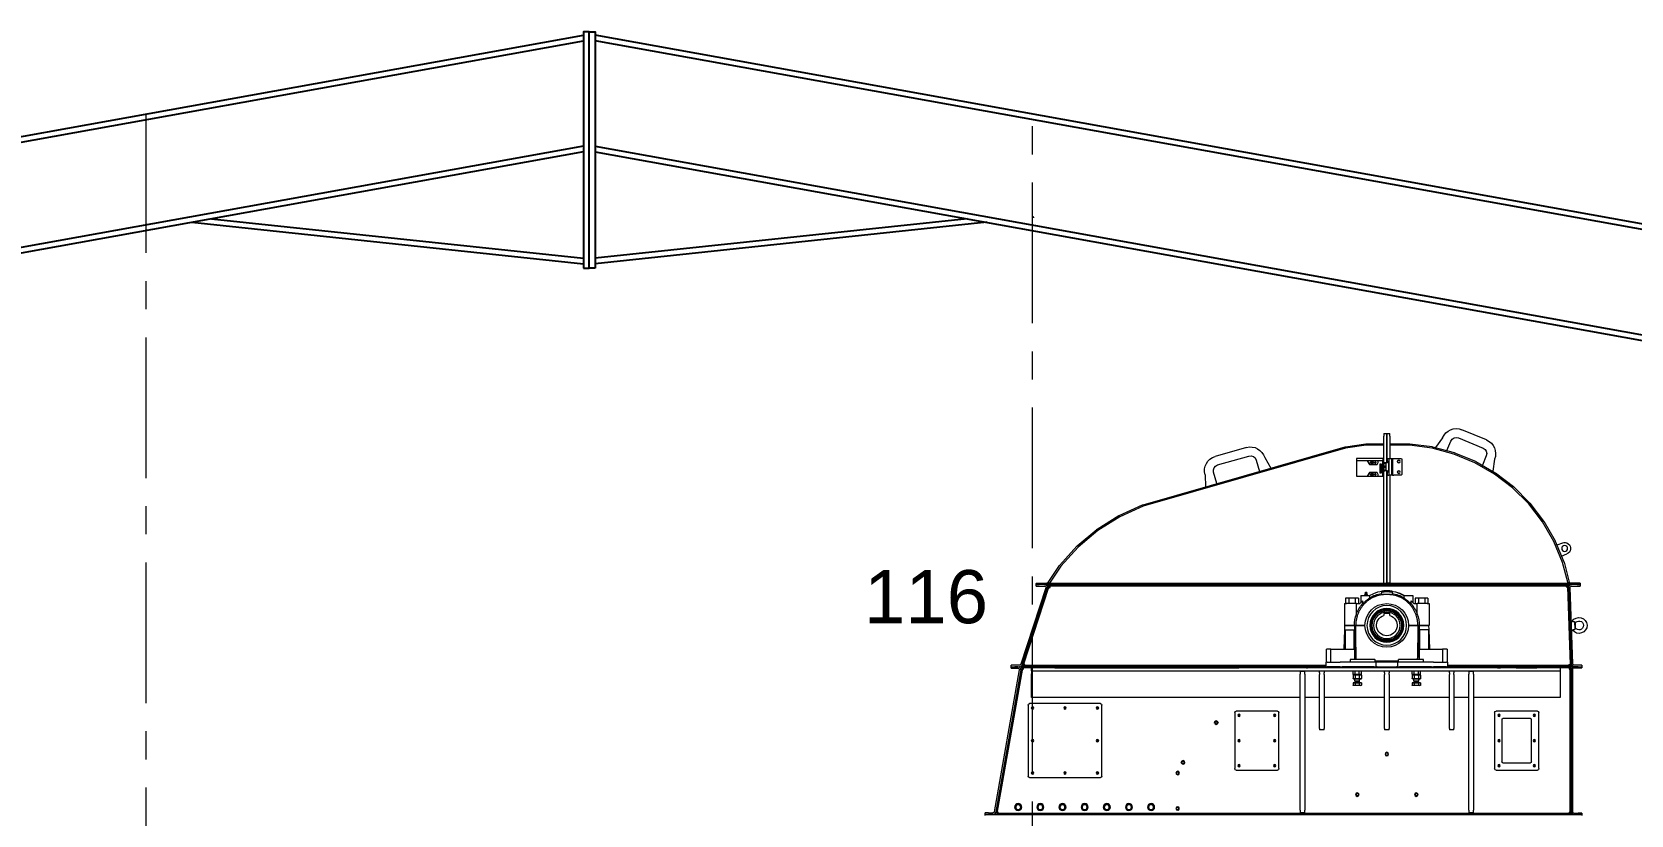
# Model space of a CAD drawing. Header units: millimetres. Extents: x 3220 to 226993, y 817 to 176024.
# Drawn here: x 126017 to 131431, y 166617 to 169268 of the extents above; entities that cross this region are included whole.
import ezdxf

# ---------------------------------------------------------------- set-up
doc = ezdxf.new("R2010")
doc.units = ezdxf.units.MM
doc.linetypes.add('AXES', pattern=[50.8, 31.75, -6.35, 6.35, -6.35])
doc.layers.add('Axe', color=1, linetype='AXES', lineweight=9)
doc.layers.add('Repère', color=76, linetype='Continuous')
doc.layers.add('Sichtbare Kanten(DIN)', color=7, linetype='Continuous', lineweight=50, true_color=0x3f3f3f)
doc.styles.get("Standard").update_dxf_attribs({"font": 'arial.ttf'})

# ---------------------------------------------------------------- blocks, each defined once
blk = doc.blocks.new('section 4-3')
for points in [[(195, 32000), (7480, 33312.9)], [(14805, 32000), (7520, 33312.9)], [(189.7, 31980), (7480, 33293.7)], [(14810.3, 31980), (7520, 33293.7)], [(7480, 32937.8), (195, 31624.9)], [(7480, 32918.6), (195, 31605.7)], [(7520, 32937.8), (14805, 31624.9)], [(7520, 32918.6), (14805, 31605.7)], [(6154.5, 32679.7), (7480, 32538.6)], [(6221.1, 32691.7), (7480, 32557.8)], [(8778.9, 32691.7), (7520, 32557.8)], [(8845.5, 32679.7), (7520, 32538.6)], [(9004.9, 32696.7), (9000, 32696.1)]]:
    blk.add_lwpolyline(points)
for points in [[(7480, 32523.9), (7500, 32523.9), (7500, 33323.9), (7480, 33323.9)], [(7520, 32523.9), (7500, 32523.9), (7500, 33323.9), (7520, 33323.9)]]:
    blk.add_lwpolyline(points, close=True)
at = {"layer": 'Axe', "ltscale": 15}
for p, q in [((6000, -4000), (6000, 33046.2)), ((9000, -5000), (9000, 33046.2))]:
    blk.add_line(p, q, dxfattribs=at)
blk = doc.blocks.new('be 500 tete F')
at = {"layer": 'Sichtbare Kanten(DIN)', "color": 5, "lineweight": 0}
for p, q in [((-337.5, 627.8), (-254.4, 662.3)), ((-10, 640), (-10, 650)), ((0, 650), (-10, 650)), ((0, 640), (0, 650)), ((10, 650), (0, 650)), ((0, 650), (0, 640)), ((10, 650), (10, 640)), ((-242.9, 634.6), (-326, 600.1)), ((-154.7, 604.7), (-228.4, 585)), ((-227.4, 580.1), (-153.1, 600)), ((-203.5, 591.7), (-216.7, 623.7)), ((-189, 635.2), (-164.5, 602.1)), ((-77.9, 614.9), (-153.4, 605)), ((-153.1, 600), (-76.9, 610)), ((-76.9, 610), (-10, 610)), ((-10, 615), (-76.6, 615)), ((-10, 640), (-10, 565)), ((0, 640), (0, 550.5)), ((0, 550.5), (0, 640)), ((10, 550.5), (10, 640)), ((69.5, 615), (10, 615)), ((10, 610), (69.9, 610)), ((69.9, 610), (139.3, 599.6)), ((139.7, 604.6), (71, 614.9)), ((139.3, 599.6), (824.3, 403.2)), ((825.3, 408.1), (141, 604.3)), ((475.2, 602.1), (581, 571.8)), ((-301.2, 554.8), (-367.2, 516.7)), ((-365, 512.2), (-298.4, 550.6)), ((-364.6, 562.5), (-358.5, 521.7)), ((-336.8, 574), (-323.6, 541.9)), ((-229.6, 584.6), (-300, 555.4)), ((-298.4, 550.6), (-227.4, 580.1)), ((-50.4, 563), (-50.4, 511)), ((-23.4, 565), (-48.4, 565)), ((-19.4, 565), (-23.4, 565)), ((-15.4, 565), (-19.4, 565)), ((-19.4, 563), (-19.4, 565)), ((-19.4, 563), (-19.4, 511)), ((-15.4, 565), (-15.4, 563)), ((-15.4, 563), (-15.4, 565)), ((-7.4, 565), (-15.4, 565)), ((-15.4, 563), (-15.4, 511)), ((-15.4, 563), (-15.4, 511)), ((-7.4, 565), (-7.4, 563)), ((-2.4, 565), (-7.4, 565)), ((-7.4, 563), (-7.4, 511)), ((-7.4, 517), (-7.4, 557)), ((-2.4, 557), (-2.4, 565)), ((-2.4, 557), (-2.4, 550.5)), ((-2.4, 550.5), (2.6, 550.5)), ((2.6, 523.5), (2.6, 550.5)), ((2.6, 550), (6.8, 550.5)), ((2.6, 547), (13, 547)), ((6.8, 550.5), (11, 550.5)), ((10, 540.2), (10, 547)), ((11, 550.5), (13, 550)), ((13, 565), (13, 557)), ((13, 565), (103, 565)), ((13, 557), (29, 557)), ((13, 505), (13, 557)), ((18, 546), (18, 540.5)), ((18, 546), (24, 546)), ((18, 516), (18, 546)), ((23, 546), (23, 516)), ((24, 546), (24, 516)), ((29, 551), (29, 557)), ((29, 557), (65.9, 557)), ((32.5, 545), (29, 551)), ((59, 545), (32.5, 545)), ((53.5, 553.8), (46.5, 553.8)), ((46.5, 548.3), (53.5, 548.3)), ((65.9, 557), (59, 545)), ((65.9, 557), (103, 557)), ((103, 565), (103, 557)), ((103, 557), (103, 505)), ((413.4, 567.8), (392.8, 532.1)), ((442.2, 559.6), (431.2, 521.1)), ((572.7, 543), (467, 573.3)), ((-368.3, 516), (-428.8, 469.6)), ((-426, 465.4), (-365, 512.2)), ((-48.4, 509), (-23.4, 509)), ((-19.4, 509), (-23.4, 509)), ((-19.4, 509), (-19.4, 511)), ((-19.4, 509), (-15.4, 509)), ((-15.4, 511), (-15.4, 509)), ((-15.4, 509), (-15.4, 511)), ((-15.4, 509), (-7.4, 509)), ((-10, 509), (-10, 143)), ((-7.4, 511), (-7.4, 509)), ((-2.4, 509), (-7.4, 509)), ((-2.4, 523.5), (2.6, 523.5)), ((-2.4, 523.5), (-2.4, 517)), ((-2.4, 509), (-2.4, 517)), ((0, 523.5), (0, 143)), ((0, 143), (0, 523.5)), ((13, 540.2), (2.6, 540.2)), ((13, 538.2), (2.6, 538.2)), ((2.6, 535.8), (13, 535.8)), ((2.6, 533.8), (13, 533.8)), ((13, 527), (2.6, 527)), ((6.8, 523.5), (2.6, 524)), ((11, 523.5), (6.8, 523.5)), ((10, 535.8), (10, 538.2)), ((10, 527), (10, 533.8)), ((10, 143), (10, 523.5)), ((13, 524), (11, 523.5)), ((29, 505), (13, 505)), ((20.5, 538.9), (18, 538.6)), ((18, 535.4), (20.5, 535.1)), ((18, 533.5), (18, 527.7)), ((24, 516), (18, 516)), ((18.3, 540.2), (19.9, 540.2)), ((19.9, 533.8), (18.3, 533.8)), ((20.2, 540.1), (20.7, 539.6)), ((20.7, 534.4), (20.2, 533.9)), ((20.8, 539.2), (20.7, 539)), ((20.7, 535), (20.8, 534.8)), ((20.8, 539.3), (20.8, 539.2)), ((20.8, 534.8), (20.8, 534.7)), ((29, 511), (32.5, 517)), ((29, 505), (29, 511)), ((65.9, 505), (29, 505)), ((32.5, 517), (59, 517)), ((53.5, 513.8), (46.5, 513.8)), ((46.5, 508.3), (53.5, 508.3)), ((59, 517), (65.9, 505)), ((103, 505), (65.9, 505)), ((575.4, 479.8), (586.4, 518.2)), ((615.3, 509.9), (613.8, 468.7)), ((-429.8, 468.7), (-483.7, 414.8)), ((-480.4, 411), (-426, 465.4)), ((-484.6, 413.8), (-531, 353.3)), ((-527.2, 350), (-480.4, 411)), ((824.3, 403.2), (904.1, 367.6)), ((905.9, 372.4), (826.6, 407.6)), ((-531.7, 352.2), (-569.8, 286.2)), ((-565.6, 283.4), (-527.2, 350)), ((904.1, 367.6), (978.3, 321.3)), ((980.6, 325.7), (907.1, 371.7)), ((1048.2, 269.2), (981.8, 324.9)), ((-570.4, 285), (-599.6, 214.6)), ((-595.1, 212.4), (-565.6, 283.4)), ((-594.6, 278.8), (-576.1, 271.2)), ((978.3, 321.3), (1045.2, 265.1)), ((-591.4, 234.2), (-609.9, 241.9)), ((1045.2, 265.1), (1103.7, 200.2)), ((1107.2, 203.8), (1049.2, 268.2)), ((-600, 213.4), (-617.8, 146.8)), ((-612.8, 146.1), (-595.1, 212.4)), ((1103.7, 200.2), (1140.2, 146.1)), ((1146.8, 145.3), (1108.1, 202.7)), ((-655, 143.1), (-622.6, 143.1)), ((-655, 143.1), (-655, 142.1)), ((-655, 142.1), (-645, 142.1)), ((-655, 142.1), (-655, 138.1)), ((-655, 138.1), (-645, 138.1)), ((-655, 138.1), (-655, 133.1)), ((-645, 138.1), (-655, 138.1)), ((-645, 133.1), (-655, 133.1)), ((-645, 142.1), (0, 142.1)), ((-645, 138.1), (-625.3, 138.1)), ((-645, 138.1), (0, 138.1)), ((-625.3, 133.1), (-645, 133.1)), ((-629.7, -130.2), (-620.3, 127.9)), ((-615.3, 130.1), (-624.7, -132)), ((-615.3, 127.8), (-624.7, -130.4)), ((-611.3, 130), (-620.7, -132.1)), ((-615.2, 130.4), (-615.3, 130.1)), ((-611.3, 130), (-615.3, 130.1)), ((-611.2, 130.3), (-615.2, 130.4)), ((-615, 134.1), (-615, 138.1)), ((1149.6, 138.1), (-615, 138.1)), ((1149.6, 134.1), (-615, 134.1)), ((-613, 145.5), (-612.8, 146.1)), ((-612.8, 146.1), (-612.8, 142.1)), ((-611.2, 130.3), (-611.3, 130)), ((-607.2, 130.1), (-611.2, 130.3)), ((-607.2, 134.1), (-607.2, 130.1)), ((-18.3, 113.3), (-18.3, 105.7)), ((-9.1, 113.3), (-18.3, 113.3)), ((-9.9, 117), (-16.5, 117)), ((-16.5, 117), (-16.5, 115.8)), ((-10, 143), (0, 143)), ((-9.9, 117), (0, 117)), ((-9.1, 113.3), (9.1, 113.3)), ((-3, 143), (-3, 142.1)), ((10, 143), (0, 143)), ((0, 142.1), (1176.6, 142.1)), ((0, 142.1), (0, 138.1)), ((0, 142.1), (0, 138.1)), ((0, 138.1), (1176.6, 138.1)), ((0, 117), (9.9, 117)), ((3, 143), (3, 142.1)), ((18.3, 113.3), (9.1, 113.3)), ((16.5, 117), (9.9, 117)), ((16.5, 117), (16.5, 115.8)), ((18.3, 113.3), (18.3, 105.7)), ((68.1, 107.2), (67.2, 109.2)), ((68.1, 111.5), (67.4, 110.8)), ((68.1, 111.5), (71.9, 111.5)), ((71.9, 111.5), (72.6, 110.8)), ((71.9, 107.2), (72.8, 109.2)), ((1139.8, 130.1), (1139.8, 134.1)), ((1140.6, 127.6), (1139.8, 130.1)), ((1140.2, 146.1), (1140.2, 142.1)), ((1140.2, 146.1), (1142.6, 142.5)), ((1144.4, 128.9), (1140.6, 127.6)), ((1144.4, 128.9), (1148.2, 130.1)), ((1230.2, -133.2), (1144.4, 128.9)), ((1234, -132), (1148.2, 130.1)), ((1149.6, 134.1), (1149.6, 138.1)), ((1234.4, -133.1), (1149.9, 125)), ((1186.6, 143.1), (1150.9, 143.1)), ((1154.6, 126.6), (1239.1, -131.6)), ((1159.4, 138.1), (1176.6, 138.1)), ((1176.6, 133.1), (1159.4, 133.1)), ((1176.6, 142.1), (1186.6, 142.1)), ((1176.6, 138.1), (1186.6, 138.1)), ((1186.6, 138.1), (1176.6, 138.1)), ((1186.6, 133.1), (1176.6, 133.1)), ((1186.6, 143.1), (1186.6, 142.1)), ((1186.6, 138.1), (1186.6, 142.1)), ((1186.6, 133.1), (1186.6, 138.1)), ((-143.5, 73.5), (-143.5, 0)), ((-136.3, 73.5), (-143.5, 73.5)), ((-139.4, 92.2), (-139.4, 73.5)), ((-139.4, 92.2), (-128.6, 92.2)), ((-136.3, 73.5), (-113.9, 73.5)), ((-128.6, 92.2), (-128.6, 73.5)), ((-128.6, 92.2), (-107, 92.2)), ((-113.9, 73.5), (-107.2, 73.5)), ((-107.2, 73.5), (-103.1, 73.5)), ((-107, 92.2), (-107, 73.5)), ((-107, 92.2), (-96.2, 92.2)), ((-91, 73.5), (-103.1, 73.5)), ((-103.1, 37.6), (-103.1, 73.5)), ((-96.2, 92.2), (-96.2, 73.5)), ((-57.7, 101.5), (-88.3, 101.5)), ((-88.3, 101.5), (-88.3, 76.8)), ((-82.3, 72.6), (-82.3, 83.1)), ((-57.7, 101.5), (-57.7, 101.8)), ((-57.7, 101.5), (-57.7, 93.4)), ((88.3, 101.5), (57.7, 101.5)), ((57.7, 93.4), (57.7, 101.5)), ((65.5, 104.4), (74.5, 104.4)), ((65.5, 101.5), (65.5, 104.4)), ((68.1, 107.2), (66.8, 104.4)), ((68.1, 107.2), (71.9, 107.2)), ((71.9, 107.2), (73.2, 104.4)), ((74.5, 101.5), (74.5, 104.4)), ((82.3, 83.1), (82.3, 72.6)), ((88.3, 101.5), (88.3, 76.8)), ((103.1, 73.5), (91, 73.5)), ((96.2, 92.2), (96.2, 73.5)), ((96.2, 92.2), (107, 92.2)), ((103.1, 37.6), (103.1, 73.5)), ((103.1, 73.5), (107.2, 73.5)), ((107, 92.2), (107, 73.5)), ((107, 92.2), (128.6, 92.2)), ((107.2, 73.5), (113.9, 73.5)), ((113.9, 73.5), (136.3, 73.5)), ((128.6, 92.2), (128.6, 73.5)), ((128.6, 92.2), (139.4, 92.2)), ((143.5, 73.5), (136.3, 73.5)), ((139.4, 92.2), (139.4, 73.5)), ((143.5, 73.5), (143.5, 0)), ((-637.4, 6.3), (-637.9, -7.6)), ((-635.5, 13), (-636.5, -14.5)), ((-624.5, 13.9), (-628, 14)), ((-136.3, 0), (-143.5, 0)), ((-141.7, 0), (-142.2, -14)), ((-141.7, 0), (-136.3, 0)), ((-136.3, 0), (-113.9, 0)), ((-113.9, 0), (-136.3, 0)), ((-130.2, 0), (-130.2, 0)), ((-113.9, 0), (-109.7, 0)), ((-109.8, 0), (-113.9, 0)), ((-109.8, -115), (-109.8, 0)), ((-109.8, 0), (-109.7, 0)), ((-105.6, 0), (-109.7, 0)), ((-109.7, 0), (-109.7, -115)), ((-109.7, 0), (-105.6, 0)), ((-105.6, 0), (-104.9, 0)), ((-105.3, 0), (-105.6, 0)), ((-105.3, 0), (-73.8, 0)), ((-105.3, 0), (-105.3, 0)), ((-73.8, 0), (-104.9, 0)), ((-10, 33.5), (-10, 39.9)), ((-10, 39.9), (10, 39.9)), ((10, 39.9), (10, 33.5)), ((104.9, 0), (73.7, 0)), ((73.7, 0), (105.3, 0)), ((104.9, 0), (105.6, 0)), ((105.6, 0), (105.3, 0)), ((105.3, 0), (105.3, 0)), ((109.7, 0), (105.6, 0)), ((105.6, 0), (109.7, 0)), ((109.7, 0), (109.8, 0)), ((109.7, 0), (113.9, 0)), ((109.7, 0), (109.7, -115)), ((113.9, 0), (109.8, 0)), ((109.8, 0), (109.8, -115)), ((136.3, 0), (113.9, 0)), ((113.9, 0), (136.3, 0)), ((130.2, 0), (130.2, 0)), ((136.3, 0), (141.7, 0)), ((143.5, 0), (136.3, 0)), ((142.2, -14.6), (141.7, 0)), ((-625.5, -16.1), (-629.1, -16)), ((-142.2, -14), (-144.5, -80)), ((-142.2, -14), (-141.2, -14)), ((-110.2, -14), (-141.2, -14)), ((-141.2, -14), (-141.2, -80)), ((-109.8, -14), (-110.2, -14)), ((-110.2, -14), (-110.2, -80)), ((-18.3, -47.4), (-18.2, -46.6)), ((-6.3, -50.4), (-17.1, -47.9)), ((-12.4, -48.4), (-12.6, -48.9)), ((-10.8, -49.3), (-10.7, -48.8)), ((-4.8, -49.8), (-5, -50.6)), ((110.2, -14.6), (109.8, -14.6)), ((141.2, -14.6), (110.2, -14.6)), ((110.2, -80), (110.2, -14.6)), ((141.2, -14.6), (142.2, -14.6)), ((141.2, -14.6), (141.2, -80)), ((144.5, -80), (142.2, -14.6)), ((-205, -125), (-205, -82)), ((-203, -80), (-189, -80)), ((-110.2, -80), (-189, -80)), ((-189, -80), (-189, -125)), ((189, -80), (110.2, -80)), ((189, -125), (189, -80)), ((189, -80), (203, -80)), ((205, -82), (205, -125)), ((-660, -135), (-650, -135)), ((-660, -135), (-660, -140)), ((-660, -140), (-660, -144)), ((-650, -140), (-660, -140)), ((-648, -144), (-660, -144)), ((-650, -135), (-634.6, -135)), ((-634.6, -140), (-650, -140)), ((-648, -140), (-633, -140)), ((-633, -144), (-648, -144)), ((-633, -140), (-633, -144)), ((-629, -148), (-629, -632)), ((-625, -136), (-205, -136)), ((-625, -136), (-625, -140)), ((-625, -140), (-612.5, -140)), ((-621, -144.5), (-625, -144.5)), ((-625, -635.5), (-625, -144.5)), ((-625, -632), (-625, -148)), ((-620.7, -132.1), (-624.7, -132)), ((-621, -635.5), (-621, -144.5)), ((-617, -148), (-621, -148)), ((-616.7, -132), (-620.7, -131.9)), ((-620.5, -140), (-620.5, -144)), ((-620.5, -144), (-587, -144)), ((-617, -144), (-617, -148)), ((-616.7, -132), (-616.7, -136)), ((-612.5, -140), (-384.9, -140)), ((-587, -144), (-584.1, -144)), ((-587, -144), (-587, -154)), ((-584.1, -154), (-587, -154)), ((-587, -154), (-587, -164)), ((-584.1, -144), (-515, -144)), ((-515, -154), (-584.1, -154)), ((-515, -144), (-507.9, -144)), ((-507.9, -154), (-515, -154)), ((-437.7, -144), (-507.9, -144)), ((1123.8, -154), (-507.9, -154)), ((-437.7, -144), (-384.9, -144)), ((-384.9, -140), (-374.3, -140)), ((-374.3, -144), (-384.9, -144)), ((-374.3, -140), (-205, -140)), ((-374.3, -144), (268.5, -144)), ((-278, -155), (-293, -155)), ((-293, -165), (-293, -155)), ((-278, -155), (-278, -165)), ((-227.5, -154), (-227.5, -160.9)), ((-227.5, -166.6), (-227.5, -160.9)), ((-212.5, -160.9), (-212.5, -154)), ((-212.5, -160.9), (-212.5, -166.6)), ((-205, -125), (-202.1, -125)), ((-205, -125), (-205, -140)), ((-202.1, -140), (-205, -140)), ((-158, -125), (-202.1, -125)), ((-202.1, -140), (-158, -140)), ((-158, -125), (-150.9, -125)), ((-150.9, -140), (-158, -140)), ((-150.9, -125), (-42.5, -125)), ((-150.9, -140), (-42.5, -140)), ((-123.8, -115), (-122.3, -115)), ((-123.8, -125), (-123.8, -115)), ((-122.3, -115), (-67.3, -115)), ((-113.9, -165.5), (-113.9, -154)), ((-106.9, -165.5), (-106.9, -154)), ((-93.1, -165.5), (-93.1, -154)), ((-86.1, -165.5), (-86.1, -154)), ((-67.3, -115), (-63.8, -115)), ((-63.8, -115), (-45, -115)), ((-63.8, -125), (-45, -125)), ((-45, -115), (-40, -115)), ((-42.5, -125), (-37.5, -125)), ((-37.5, -140), (-42.5, -140)), ((-40, -125), (-40, -115)), ((-39.3, -115), (-40, -115)), ((39.3, -120), (-39.3, -120)), ((-36.9, -125), (-37.5, -125)), ((-37.5, -140), (-37.5, -125)), ((-37.5, -140), (-32.5, -140)), ((-36.9, -125), (36.8, -125)), ((32.5, -140), (-32.5, -140)), ((-7.5, -154), (-7.5, -160.9)), ((-7.5, -166.6), (-7.5, -160.9)), ((7.5, -160.9), (7.5, -154)), ((7.5, -160.9), (7.5, -166.6)), ((32.5, -140), (37.5, -140)), ((37.5, -125), (36.8, -125)), ((37.5, -125), (42.5, -125)), ((37.5, -125), (37.5, -140)), ((42.5, -140), (37.5, -140)), ((40, -115), (39.3, -115)), ((40, -115), (45, -115)), ((40, -115), (40, -125)), ((42.5, -125), (150.8, -125)), ((42.5, -140), (150.8, -140)), ((45, -115), (63.8, -115)), ((45, -125), (63.8, -125)), ((63.8, -115), (67.3, -115)), ((67.3, -115), (122.3, -115)), ((86.1, -165.5), (86.1, -154)), ((93.1, -165.5), (93.1, -154)), ((106.9, -165.5), (106.9, -154)), ((113.9, -165.5), (113.9, -154)), ((122.3, -115), (123.8, -115)), ((123.8, -115), (123.8, -125)), ((150.8, -125), (157.9, -125)), ((157.9, -140), (150.8, -140)), ((202, -125), (157.9, -125)), ((157.9, -140), (202, -140)), ((202, -125), (205, -125)), ((205, -140), (202, -140)), ((205, -140), (205, -125)), ((205, -125), (205, -125)), ((205, -136), (1236.6, -136)), ((205, -140), (268.5, -140)), ((212.5, -154), (212.5, -160.9)), ((212.5, -166.6), (212.5, -160.9)), ((227.5, -160.9), (227.5, -154)), ((227.5, -160.9), (227.5, -166.6)), ((268.5, -140), (271.5, -140)), ((271.5, -144), (268.5, -144)), ((271.5, -140), (1200.9, -140)), ((271.5, -144), (501.1, -144)), ((293, -155), (278, -155)), ((278, -165), (278, -155)), ((293, -155), (293, -165)), ((1123.8, -144), (501.1, -144)), ((1123.8, -144), (1130.9, -144)), ((1130.9, -154), (1123.8, -154)), ((1130.9, -144), (1200, -144)), ((1200, -154), (1130.9, -154)), ((1200, -144), (1203, -144)), ((1203, -154), (1200, -154)), ((1200.9, -140), (1236.6, -140)), ((1203, -144), (1233, -144)), ((1203, -154), (1203, -144)), ((1203, -154), (1203, -164)), ((1225.6, -132), (1229.4, -130.8)), ((1225.6, -136), (1225.6, -132)), ((1230.1, -148), (1230.1, -144)), ((1234.1, -147.3), (1230.1, -148)), ((1230.2, -133.2), (1234, -132)), ((1233, -144), (1233, -140)), ((1233.6, -144.5), (1237.5, -143.8)), ((1233.6, -144.5), (1320.1, -635.5)), ((1236.6, -136), (1236.6, -140)), ((1237.5, -143.8), (1324.1, -634.8)), ((1238.9, -151.7), (1323.5, -631.7)), ((1328.5, -630.8), (1243.8, -150.8)), ((1243.9, -135), (1261.6, -135)), ((1261.6, -140), (1243.9, -140)), ((1248.7, -140), (1259.8, -140)), ((1248.7, -145), (1248.7, -140)), ((1259.8, -145), (1248.7, -145)), ((1271.8, -145), (1259.8, -145)), ((1261.6, -135), (1271.6, -135)), ((1271.6, -140), (1261.6, -140)), ((1271.6, -140), (1271.6, -135)), ((1271.6, -140), (1271.8, -140)), ((1271.8, -145), (1271.8, -140)), ((-587, -164), (-587, -244)), ((-293, -165), (-293, -625)), ((-278, -625), (-278, -165)), ((-227.5, -166.6), (-227.5, -349.6)), ((-212.5, -349.6), (-212.5, -166.6)), ((-111.2, -167), (-113.9, -165.5)), ((-111.2, -167), (-113.9, -168.5)), ((-113.9, -168.5), (-113.9, -180.3)), ((-111.2, -181.8), (-113.9, -180.3)), ((-113.9, -194.8), (-106.9, -194.8)), ((-113.9, -194.8), (-113.9, -202.9)), ((-112, -204), (-113.9, -202.9)), ((-112, -204), (-110.4, -204)), ((-111.2, -167), (-88.8, -167)), ((-88.8, -167), (-111.2, -167)), ((-111.2, -181.8), (-88.8, -181.8)), ((-89, -194), (-111, -194)), ((-111, -194.8), (-111, -194)), ((-110.4, -204), (-100, -204)), ((-108, -188), (-108, -181.8)), ((-92, -188), (-108, -188)), ((-107.5, -189.2), (-108, -188)), ((-92.5, -189.2), (-107.5, -189.2)), ((-107.5, -194), (-107.5, -189.2)), ((-106.9, -168.5), (-106.9, -180.3)), ((-106.9, -194.8), (-93.1, -194.8)), ((-106.9, -194.8), (-106.9, -202.9)), ((-100, -204), (-89.6, -204)), ((-93.1, -168.5), (-93.1, -180.3)), ((-93.1, -194.8), (-93.1, -202.9)), ((-93.1, -194.8), (-86.1, -194.8)), ((-92.5, -189.2), (-92, -188)), ((-92.5, -194), (-92.5, -189.2)), ((-92, -188), (-92, -181.8)), ((-89.6, -204), (-88, -204)), ((-89, -194.8), (-89, -194)), ((-88.8, -167), (-86.1, -165.5)), ((-88.8, -167), (-86.1, -168.5)), ((-88.8, -181.8), (-86.1, -180.3)), ((-88, -204), (-86.1, -202.9)), ((-86.1, -168.5), (-86.1, -180.3)), ((-86.1, -194.8), (-86.1, -202.9)), ((-7.5, -166.6), (-7.5, -349.6)), ((7.5, -349.6), (7.5, -166.6)), ((88.7, -167), (86.1, -165.5)), ((88.7, -167), (86.1, -168.5)), ((86.1, -168.5), (86.1, -180.3)), ((88.7, -181.8), (86.1, -180.3)), ((86.1, -194.8), (86.1, -202.9)), ((86.1, -194.8), (93.1, -194.8)), ((88, -204), (86.1, -202.9)), ((88, -204), (89.6, -204)), ((88.7, -167), (111.2, -167)), ((111.2, -167), (88.7, -167)), ((88.7, -181.8), (111.2, -181.8)), ((111, -194), (89, -194)), ((89, -194.8), (89, -194)), ((89.6, -204), (100, -204)), ((92, -188), (92, -181.8)), ((108, -188), (92, -188)), ((92.5, -189.2), (92, -188)), ((107.5, -189.2), (92.5, -189.2)), ((92.5, -194), (92.5, -189.2)), ((93.1, -168.5), (93.1, -180.3)), ((93.1, -194.8), (93.1, -202.9)), ((93.1, -194.8), (106.9, -194.8)), ((100, -204), (110.4, -204)), ((106.9, -168.5), (106.9, -180.3)), ((106.9, -194.8), (113.9, -194.8)), ((106.9, -194.8), (106.9, -202.9)), ((107.5, -189.2), (108, -188)), ((107.5, -194), (107.5, -189.2)), ((108, -188), (108, -181.8)), ((110.4, -204), (112, -204)), ((111, -194.8), (111, -194)), ((111.2, -167), (113.9, -165.5)), ((111.2, -167), (113.9, -168.5)), ((111.2, -181.8), (113.9, -180.3)), ((112, -204), (113.9, -202.9)), ((113.9, -168.5), (113.9, -180.3)), ((113.9, -194.8), (113.9, -202.9)), ((212.5, -166.6), (212.5, -349.6)), ((227.5, -349.6), (227.5, -166.6)), ((278, -165), (278, -625)), ((293, -625), (293, -165)), ((1203, -244), (1203, -164)), ((-587, -244), (-293, -244)), ((-278, -244), (-227.5, -244)), ((-212.5, -244), (-7.5, -244)), ((7.5, -244), (212.5, -244)), ((227.5, -244), (278, -244)), ((293, -244), (1203, -244)), ((964.5, -510), (964.5, -270)), ((969.5, -265), (1209.5, -265)), ((1214.5, -270), (1214.5, -510)), ((-515, -485), (-515, -295)), ((-510, -290), (-370, -290)), ((-490, -462), (-490, -318)), ((-487, -315), (-393, -315)), ((-390, -318), (-390, -462)), ((-365, -295), (-365, -485)), ((365, -485), (365, -295)), ((370, -290), (510, -290)), ((515, -295), (515, -485)), ((-227.5, -354), (-227.5, -349.6)), ((-227.5, -354), (-212.5, -354)), ((-212.5, -349.6), (-212.5, -354)), ((-7.5, -354), (-7.5, -349.6)), ((-7.5, -354), (7.5, -354)), ((7.5, -349.6), (7.5, -354)), ((212.5, -354), (212.5, -349.6)), ((212.5, -354), (227.5, -354)), ((227.5, -349.6), (227.5, -354)), ((-393, -465), (-487, -465)), ((-370, -490), (-510, -490)), ((510, -490), (370, -490)), ((1209.5, -515), (969.5, -515)), ((-660, -636), (-648, -636)), ((-660, -636), (-660, -640)), ((-648, -640), (-660, -640)), ((-660, -640), (-648, -640)), ((-660, -640), (-660, -644)), ((-633, -636), (-648, -636)), ((-633, -640), (-648, -640)), ((1348, -640), (-648, -640)), ((-621, -635.5), (-625, -635.5)), ((-617, -632), (-621, -632)), ((-620.5, -636), (-620.5, -640)), ((1319.7, -636), (-620.5, -636)), ((1319.7, -640), (-620.5, -640)), ((-617, -632), (-617, -636)), ((-293, -635), (-293, -625)), ((-293, -635), (-278, -635)), ((-278, -625), (-278, -635)), ((278, -635), (278, -625)), ((278, -635), (293, -635)), ((293, -625), (293, -635)), ((1315.5, -632), (1319.4, -631.3)), ((1315.5, -636), (1315.5, -632)), ((1319.7, -640), (1319.7, -636)), ((1320.1, -635.5), (1324.1, -634.8)), ((1348, -635), (1333.4, -635)), ((1333.4, -640), (1348, -640)), ((1348, -635), (1360, -635)), ((1360, -640), (1348, -640)), ((1348, -640), (1360, -640)), ((1360, -640), (1360, -635)), ((1360, -644), (1360, -640))]:
    blk.add_line(p, q, dxfattribs=at)
for centre, radius in [((-40.4, 555), 4.5), ((39, 551), 2.75), ((50, 551), 2.75), ((-40.4, 519), 4.5), ((39, 511), 2.75), ((50, 511), 2.75), ((-602.3, 260.4), 10), ((0, 0), 67.2), ((0, 0), 57.4), ((0, 0), 54.1), ((0, 0), 50.8), ((0, 0), 45), ((-500, -305), 4), ((-500, -305), 2.46), ((-380, -305), 4), ((-380, -305), 2.46), ((380, -305), 4), ((380, -305), 2.46), ((500, -305), 4), ((500, -305), 2.46), ((577.2, -329.1), 6), ((979.5, -280), 4), ((979.5, -280), 2.46), ((1089.5, -280), 4), ((1089.5, -280), 2.46), ((1199.5, -280), 4), ((1199.5, -280), 2.46), ((577.2, -329.7), 4), ((577.2, -329.7), 3.32), ((-500, -390), 4), ((-500, -390), 2.46), ((-380, -390), 4), ((-380, -390), 2.46), ((0, -435.7), 6), ((0, -435.7), 5), ((0, -435.7), 4.19), ((380, -390), 4), ((380, -390), 2.46), ((500, -390), 4), ((500, -390), 2.46), ((979.5, -390), 4), ((979.5, -390), 2.46), ((1199.5, -390), 4), ((1199.5, -390), 2.46), ((-500, -475), 4), ((-500, -475), 2.46), ((-380, -475), 4), ((-380, -475), 2.46), ((380, -475), 4), ((380, -475), 2.46), ((500, -475), 4), ((500, -475), 2.46), ((689.7, -463.8), 6), ((689.7, -463.8), 5), ((689.7, -463.8), 4.19), ((708, -500), 6), ((708, -500), 5), ((708, -500), 4.19), ((979.5, -500), 4), ((979.5, -500), 2.46), ((1089.5, -500), 4), ((1089.5, -500), 2.46), ((1199.5, -500), 4), ((1199.5, -500), 2.46), ((-100, -573), 6), ((-100, -573), 5), ((-100, -573), 4.19), ((100, -573), 6), ((100, -573), 5), ((100, -573), 4.19), ((708, -620), 6), ((708, -620), 5), ((708, -620), 4.19), ((798, -615), 12), ((798, -615), 8.5), ((873, -615), 12), ((873, -615), 8.5), ((948, -615), 12), ((948, -615), 8.5), ((1023, -615), 12), ((1023, -615), 8.5), ((1098, -615), 12), ((1098, -615), 8.5), ((1173, -615), 12), ((1173, -615), 8.5), ((1248, -615), 12), ((1248, -615), 8.5)]:
    blk.add_circle(centre, radius, dxfattribs=at)
for centre, radius, start, end in [((-235.2, 616.1), 50, 22.5, 112.5), ((-318.4, 581.6), 50, 112.5, 202.5), ((-318.4, 581.6), 20, 112.5, 202.5), ((-235.2, 616.1), 20, 22.5, 112.5), ((-152.1, 595), 10, 97.5, 105), ((-76.6, 605), 10, 90, 97.5), ((69.5, 605), 10, 81.49, 90), ((138.3, 594.7), 10, 74, 81.49), ((461.5, 554.1), 50, 74, 164), ((-296.2, 546.1), 10, 112.5, 120), ((-225.8, 575.3), 10, 105, 112.5), ((-48.4, 563), 2, 90, 180), ((-40.5, 555), 4.5, 270.834, 89.166), ((46.5, 551), 2.75, 90, 270), ((53.5, 551), 2.75, 270, 90), ((461.5, 554.1), 20, 74, 164), ((567.2, 523.7), 20, 344, 74), ((567.2, 523.7), 50, 344, 74), ((-362.2, 508), 10, 120, 127.5), ((-48.4, 511), 2, 180, 270), ((-40.5, 519), 4.5, 270.834, 89.166), ((18.3, 540.5), 0.3, 180, 270), ((18.3, 533.5), 0.3, 90, 180), ((15, 527.7), 3, 351.7561, 0), ((19.9, 539.8), 0.4, 44.9451, 90), ((19.9, 534.2), 0.4, 270, 315.0549), ((20.4, 539.3), 0.4, 277.9946, 315), ((20.4, 534.7), 0.4, 45, 82.0054), ((20.4, 539.3), 0.4, 0, 44.9451), ((20.4, 534.7), 0.4, 315.0549, 360), ((46.5, 511), 2.75, 90, 270), ((53.5, 511), 2.75, 270, 90), ((-422.7, 461.6), 10, 127.5, 135), ((-476.6, 407.7), 10, 135, 142.5), ((822.6, 398.5), 10, 66, 74), ((-523, 347.2), 10, 142.5, 150), ((901.8, 363.2), 10, 58, 66), ((975.3, 317.3), 10, 50, 58), ((-602.3, 260.4), 20, 67.5, 247.5), ((-561.1, 281.2), 10, 150, 157.5), ((1041.8, 261.5), 10, 42, 50), ((-590.3, 210.8), 10, 157.5, 165), ((1099.8, 197.1), 10, 34, 42), ((-625.3, 128.1), 10, 357.9333, 90.0033), ((-625.3, 128.1), 5, 357.9333, 90.0033), ((-622.6, 148.1), 5, 270, 345), ((-622.6, 148.1), 10, 323.1301, 345), ((0, 0), 117, 60.1719, 119.5404), ((0.3, 0.4), 116.5, 60.1719, 119.8281), ((68.5, 109.8), 1.43, 138.0128, 204.2277), ((71.5, 109.8), 1.43, 335.7723, 41.9872), ((1150.9, 148.1), 10, 214, 216.8699), ((1150.9, 148.1), 5, 214, 270), ((1159.4, 128.1), 10, 89.9971, 198.1271), ((1159.4, 128.1), 5, 89.9971, 198.1271), ((0, 0), 109.7, 138.598, 159.9866), ((0, 0), 117, 134.712, 141.0822), ((0, 0), 73.8, 0.0233, 179.9767), ((0, 0), 117, 119.5404, 119.8281), ((0, 0), 109.7, 99.5941, 121.7123), ((0, 0), 105.7, 85.0349, 94.9651), ((0, 0), 109.7, 58.2877, 80.4059), ((0, 0), 117, 38.9178, 45.288), ((0, 0), 109.7, 20.0134, 41.402), ((-651, -0.2), 27, 31.6823, 324.1843), ((-651, -0.2), 15, 25.5583, 330.3084), ((0, 0), 109.7, 159.9086, 179.9843), ((0, 0), 100, 179.9828, 180), ((0, 0), 88.9, 179.9807, 180), ((0, 0), 78.7, 179.9782, 180), ((0, 0), 73.8, 180, 0), ((0, 0), 73.7, 179.9767, 180), ((0, 0), 50, 264.5105, 248.7087), ((0, 0), 35, 106.6015, 73.3985), ((0, 0), 73.7, 0, 0.0233), ((0, 0), 78.7, 0, 0.0218), ((0, 0), 88.9, 0, 0.0193), ((0, 0), 100, 0, 0.0172), ((0, 0), 109.7, 0.0157, 20.0914), ((0, 0), 50, 255.6096, 257.6096), ((-203, -82), 2, 90, 180), ((203, -82), 2, 0, 90), ((-634.6, -130), 5, 270.0033, 357.9333), ((-634.6, -130), 10, 270.0033, 357.9333), ((-633, -148), 8, 0, 90), ((-633, -148), 4, 0, 90), ((1243.9, -130), 10, 198.1271, 269.9971), ((1248.7, -150), 10, 94.5775, 190), ((1243.9, -130), 5, 198.1271, 269.9971), ((1248.7, -150), 5, 90, 190), ((969.5, -270), 5, 90, 180), ((1209.5, -270), 5, 0, 90), ((-510, -295), 5, 90, 180), ((-487, -318), 3, 90, 180), ((-393, -318), 3, 0, 90), ((-370, -295), 5, 0, 90), ((370, -295), 5, 90, 180), ((510, -295), 5, 0, 90), ((577.2, -329.7), 6, 5.3316, 179.5863), ((577.2, -329.7), 5.8, 345.8135, 199.1043), ((-510, -485), 5, 180, 270), ((-487, -462), 3, 180, 270), ((-393, -462), 3, 270, 0), ((-370, -485), 5, 270, 0), ((370, -485), 5, 180, 270), ((510, -485), 5, 270, 0), ((689.7, -463.8), 6, 224.0626, 44.0576), ((969.5, -510), 5, 180, 270), ((1209.5, -510), 5, 270, 0), ((-633, -632), 8, 270, 0), ((-633, -632), 4, 270, 0), ((798, -615), 9, 120, 180), ((798, -615), 9, 180, 240), ((798, -615), 9, 60, 120), ((798, -615), 9, 240, 300), ((798, -615), 9, 0, 60), ((798, -615), 9, 300, 0), ((873, -615), 9, 120, 180), ((873, -615), 9, 180, 240), ((873, -615), 9, 60, 120), ((873, -615), 9, 240, 300), ((873, -615), 9, 0, 60), ((873, -615), 9, 300, 0), ((948, -615), 9, 120, 180), ((948, -615), 9, 180, 240), ((948, -615), 9, 60, 120), ((948, -615), 9, 240, 300), ((948, -615), 9, 0, 60), ((948, -615), 9, 300, 0), ((1023, -615), 9, 120, 180), ((1023, -615), 9, 180, 240), ((1023, -615), 9, 60, 120), ((1023, -615), 9, 240, 300), ((1023, -615), 9, 0, 60), ((1023, -615), 9, 300, 0), ((1098, -615), 9, 120, 180), ((1098, -615), 9, 180, 240), ((1098, -615), 9, 60, 120), ((1098, -615), 9, 240, 300), ((1098, -615), 9, 0, 60), ((1098, -615), 9, 300, 0), ((1173, -615), 9, 120, 180), ((1173, -615), 9, 180, 240), ((1173, -615), 9, 60, 120), ((1173, -615), 9, 240, 300), ((1173, -615), 9, 0, 60), ((1173, -615), 9, 300, 0), ((1248, -615), 9, 120, 180), ((1248, -615), 9, 180, 240), ((1248, -615), 9, 60, 120), ((1248, -615), 9, 240, 300), ((1248, -615), 9, 0, 60), ((1248, -615), 9, 300, 0), ((1333.4, -630), 10, 190, 270), ((1333.4, -630), 5, 190, 270)]:
    blk.add_arc(centre, radius, start, end, dxfattribs=at)
for centre, major_axis, ratio, start_param, end_param in [((0, 0.3), (0, -105.3), 0.999995, 2.734493, 3.548692), ((-48.6, 0), (73.9, 0), 0.752964, 2.397724, 2.400406), ((48.6, 0), (73.9, 0), 0.752964, 0.741187, 0.743869), ((101.1, 113.9), (0, -262.6), 0.017455, 0.511794, 1.121975), ((-101.1, 113.9), (0, -262.6), 0.017455, 5.16121, 5.771391)]:
    blk.add_ellipse(centre, major_axis=major_axis, ratio=ratio, start_param=start_param, end_param=end_param, dxfattribs=at)
for points, knots in [([(-104.9, 0), (-104.9, 1.6), (-104.9, 3.3), (-104.8, 6.6), (-104.7, 8.3), (-104.4, 11.8), (-104.2, 13.5), (-103.7, 17), (-103.4, 18.7), (-102.8, 22.2), (-102.4, 23.9), (-101.6, 27.4), (-101.1, 29), (-100.1, 32.4), (-99.6, 34), (-98.5, 37.2), (-97.9, 38.7), (-96.7, 41.7), (-96, 43.2), (-94.6, 46.3), (-93.8, 47.9), (-92.2, 50.9), (-91.4, 52.5), (-89.6, 55.5), (-88.6, 57), (-86.7, 60), (-85.7, 61.4), (-83.6, 64.3), (-82.5, 65.6), (-80.3, 68.3), (-79.2, 69.6), (-76.9, 72.2), (-75.8, 73.4), (-73.5, 75.7), (-72.3, 76.8), (-69.8, 79.1), (-68.5, 80.3), (-65.8, 82.5), (-64.4, 83.6), (-61.6, 85.7), (-60.2, 86.7), (-57.2, 88.7), (-55.7, 89.6), (-52.7, 91.5), (-51.2, 92.3), (-48.1, 94), (-46.5, 94.7), (-43.9, 96), (-42.8, 96.5), (-41.7, 97)], [153.596729, 153.596729, 153.596729, 153.596729, 158.42266, 158.42266, 163.278593, 163.278593, 168.134526, 168.134526, 172.990459, 172.990459, 177.846393, 177.846393, 182.702326, 182.702326, 187.558259, 187.558259, 192.414192, 192.414192, 197.290541, 197.290541, 202.166889, 202.166889, 207.043238, 207.043238, 211.919586, 211.919586, 216.795935, 216.795935, 221.672283, 221.672283, 226.548632, 226.548632, 231.42498, 231.42498, 236.312523, 236.312523, 241.200066, 241.200066, 246.087609, 246.087609, 250.975152, 250.975152, 255.862695, 255.862695, 260.750238, 260.750238, 265.637781, 265.637781, 269.207573, 269.207573, 269.207573, 269.207573]), ([(-57.7, 93.4), (-58.1, 93), (-58.5, 92.7), (-59.9, 91.7), (-60.8, 91), (-62.8, 89.5), (-63.8, 88.7), (-66, 87), (-67, 86.1), (-69.2, 84.4), (-70.3, 83.5), (-72.4, 81.6), (-73.5, 80.7), (-75.6, 78.9), (-76.6, 77.9), (-78.6, 76.1), (-79.6, 75.2), (-81.1, 73.7), (-81.7, 73.1), (-82.3, 72.6)], [21.994426, 21.994426, 21.994426, 21.994426, 23.612726, 23.612726, 27.286852, 27.286852, 31.325834, 31.325834, 35.364816, 35.364816, 39.403797, 39.403797, 43.442779, 43.442779, 47.481761, 47.481761, 51.520742, 51.520742, 54.101803, 54.101803, 54.101803, 54.101803]), ([(-9.1, 105.3), (-9.7, 105.2), (-10.2, 105.2), (-11.3, 105.1), (-11.9, 105.1), (-13, 105), (-13.6, 105), (-14.6, 105), (-15.1, 105), (-15.9, 105), (-16.3, 105), (-17, 105.1), (-17.3, 105.1), (-17.7, 105.2), (-17.9, 105.3), (-18.2, 105.5), (-18.3, 105.6), (-18.3, 105.7), (-18.3, 105.7), (-18.3, 105.7)], [13.912271, 13.912271, 13.912271, 13.912271, 15.482861, 15.482861, 17.191053, 17.191053, 18.899246, 18.899246, 20.607438, 20.607438, 22.323073, 22.323073, 24.038708, 24.038708, 25.754343, 25.754343, 27.469978, 27.469978, 27.747719, 27.747719, 27.747719, 27.747719]), ([(18.3, 105.7), (18.3, 105.7), (18.3, 105.7), (18.3, 105.7), (18.3, 105.6), (18.2, 105.5), (17.9, 105.3), (17.7, 105.2), (17.3, 105.1), (17, 105.1), (16.3, 105), (15.9, 105), (15.1, 105), (14.6, 105), (13.6, 105), (13, 105), (11.9, 105.1), (11.3, 105.1), (10.2, 105.2), (9.7, 105.2), (9.1, 105.3)], [-0.277741, -0.277741, -0.277741, -0.277741, 0, 0, 0, 1.715635, 1.715635, 3.43127, 3.43127, 5.146905, 5.146905, 6.86254, 6.86254, 8.570732, 8.570732, 10.278925, 10.278925, 11.987117, 11.987117, 13.557707, 13.557707, 13.557707, 13.557707]), ([(41.7, 97), (42.8, 96.5), (43.9, 96), (46.5, 94.7), (48.1, 94), (51.2, 92.3), (52.7, 91.5), (55.7, 89.6), (57.2, 88.7), (60.2, 86.7), (61.6, 85.7), (64.4, 83.6), (65.8, 82.5), (68.5, 80.3), (69.8, 79.1), (72.3, 76.8), (73.5, 75.7), (75.8, 73.4), (76.9, 72.2), (79.2, 69.6), (80.3, 68.3), (82.5, 65.6), (83.6, 64.3), (85.7, 61.4), (86.7, 60), (88.6, 57), (89.6, 55.5), (91.4, 52.5), (92.2, 50.9), (93.8, 47.9), (94.6, 46.3), (96, 43.2), (96.7, 41.7), (97.9, 38.7), (98.5, 37.2), (99.6, 34), (100.1, 32.4), (101.1, 29), (101.6, 27.4), (102.4, 23.9), (102.8, 22.2), (103.4, 18.7), (103.7, 17), (104.2, 13.5), (104.4, 11.8), (104.7, 8.3), (104.8, 6.6), (104.9, 3.3), (104.9, 1.6), (104.9, 0)], [350.148981, 350.148981, 350.148981, 350.148981, 353.718773, 353.718773, 358.606316, 358.606316, 363.493859, 363.493859, 368.381402, 368.381402, 373.268945, 373.268945, 378.156488, 378.156488, 383.044031, 383.044031, 387.931574, 387.931574, 392.807922, 392.807922, 397.684271, 397.684271, 402.560619, 402.560619, 407.436968, 407.436968, 412.313316, 412.313316, 417.189665, 417.189665, 422.066013, 422.066013, 426.942362, 426.942362, 431.798295, 431.798295, 436.654228, 436.654228, 441.510162, 441.510162, 446.366095, 446.366095, 451.222028, 451.222028, 456.077961, 456.077961, 460.933895, 460.933895, 465.759826, 465.759826, 465.759826, 465.759826]), ([(82.3, 72.6), (81.7, 73.1), (81.1, 73.7), (79.6, 75.2), (78.6, 76.1), (76.6, 77.9), (75.6, 78.9), (73.5, 80.7), (72.4, 81.6), (70.3, 83.5), (69.2, 84.4), (67, 86.1), (66, 87), (63.8, 88.7), (62.8, 89.5), (60.8, 91), (59.9, 91.7), (58.5, 92.7), (58.1, 93), (57.7, 93.4)], [5.496903, 5.496903, 5.496903, 5.496903, 8.077963, 8.077963, 12.116945, 12.116945, 16.155927, 16.155927, 20.194908, 20.194908, 24.23389, 24.23389, 28.272872, 28.272872, 32.311854, 32.311854, 35.985979, 35.985979, 37.60428, 37.60428, 37.60428, 37.60428]), ([(-635.5, 13), (-635.6, 12.4), (-635.8, 11.8), (-636.2, 10.1), (-636.5, 9.1), (-636.9, 7.7), (-637.1, 7.3), (-637.3, 6.7), (-637.4, 6.5), (-637.4, 6.3), (-637.4, 6.3), (-637.4, 6.3), (-637.4, 6.3), (-637.4, 6.3)], [0.126624, 0.126624, 0.126624, 0.126624, 0.319447, 0.319447, 0.672971, 0.672971, 0.92167, 0.92167, 1.084513, 1.084513, 1.187891, 1.187891, 1.19296, 1.19296, 1.19296, 1.19296]), ([(-628, 14), (-628, 14), (-628, 14), (-628.3, 13.9), (-628.6, 13.8), (-629.4, 13.5), (-629.9, 13.4), (-631, 13.2), (-631.7, 13.1), (-633.3, 12.9), (-634.4, 13), (-635.5, 13)], [1.246427, 1.246427, 1.246427, 1.246427, 1.402694, 1.402694, 1.678943, 1.678943, 1.941891, 1.941891, 2.194281, 2.194281, 2.580968, 2.580968, 2.580968, 2.580968]), ([(-637.9, -7.6), (-637.9, -7.6), (-637.9, -7.6), (-637.9, -7.8), (-637.8, -7.9), (-637.7, -8.4), (-637.6, -8.8), (-637.4, -9.8), (-637.2, -10.5), (-636.9, -11.9), (-636.8, -12.6), (-636.6, -13.7), (-636.5, -14.1), (-636.5, -14.5)], [1.19296, 1.19296, 1.19296, 1.19296, 1.289126, 1.289126, 1.44401, 1.44401, 1.642881, 1.642881, 1.92139, 1.92139, 2.1667, 2.1667, 2.293417, 2.293417, 2.293417, 2.293417]), ([(-636.5, -14.5), (-635.5, -14.5), (-634.5, -14.5), (-632.6, -14.8), (-631.9, -15), (-630.8, -15.3), (-630.3, -15.5), (-629.5, -15.8), (-629.3, -15.9), (-629.1, -16), (-629.1, -16), (-629.1, -16)], [0, 0, 0, 0, 0.303844, 0.303844, 0.56889, 0.56889, 0.845789, 0.845789, 1.12348, 1.12348, 1.246267, 1.246267, 1.246267, 1.246267]), ([(-18.2, -46.6), (-17.8, -46.7), (-17.3, -46.9), (-16, -47.4), (-15.2, -47.6), (-13.7, -48.1), (-13.1, -48.3), (-12.4, -48.4)], [2.5295612, 2.5295612, 2.5295612, 2.5295612, 2.8092123, 2.8092123, 3.0901307, 3.0901307, 3.2851232, 3.2851232, 3.2851232, 3.2851232]), ([(-10.7, -48.8), (-10.1, -49), (-9.4, -49.1), (-7.9, -49.4), (-7.1, -49.5), (-5.7, -49.7), (-5.2, -49.7), (-4.8, -49.8)], [3.456975, 3.456975, 3.456975, 3.456975, 3.6519675, 3.6519675, 3.9328859, 3.9328859, 4.2125371, 4.2125371, 4.2125371, 4.2125371])]:
    blk.add_open_spline(points, degree=3, knots=knots, dxfattribs=at)
for points, weights in [([(-113.9, -165.5), (-110.4, -167.5), (-106.9, -165.5)], [1, 1.15470053838, 1]), ([(-106.9, -168.5), (-110.4, -166.5), (-113.9, -168.5)], [1, 1.15470053838, 1]), ([(-113.9, -180.3), (-110.4, -182.3), (-106.9, -180.3)], [1, 1.15470053838, 1]), ([(-113.9, -202.9), (-112, -204), (-110.4, -204)], [1, 1.0379548493, 1]), ([(-110.4, -204), (-108.8, -204), (-106.9, -202.9)], [1, 1.0379548493, 1]), ([(-106.9, -165.5), (-100, -167.5), (-93.1, -165.5)], [1, 1.15470053838, 1]), ([(-93.1, -168.5), (-100, -166.5), (-106.9, -168.5)], [1, 1.15470053838, 1]), ([(-106.9, -180.3), (-100, -182.3), (-93.1, -180.3)], [1, 1.15470053838, 1]), ([(-106.9, -202.9), (-103.2, -204), (-100, -204)], [1, 1.0379548493, 1]), ([(-100, -204), (-96.8, -204), (-93.1, -202.9)], [1, 1.0379548493, 1]), ([(-93.1, -165.5), (-89.6, -167.5), (-86.1, -165.5)], [1, 1.15470053838, 1]), ([(-86.1, -168.5), (-89.6, -166.5), (-93.1, -168.5)], [1, 1.15470053838, 1]), ([(-93.1, -180.3), (-89.6, -182.3), (-86.1, -180.3)], [1, 1.15470053838, 1]), ([(-93.1, -202.9), (-91.2, -204), (-89.6, -204)], [1, 1.0379548493, 1]), ([(-89.6, -204), (-88, -204), (-86.1, -202.9)], [1, 1.0379548493, 1]), ([(86.1, -165.5), (89.6, -167.5), (93.1, -165.5)], [1, 1.15470053838, 1]), ([(93.1, -168.5), (89.6, -166.5), (86.1, -168.5)], [1, 1.15470053838, 1]), ([(86.1, -180.3), (89.6, -182.3), (93.1, -180.3)], [1, 1.15470053838, 1]), ([(86.1, -202.9), (88, -204), (89.6, -204)], [1, 1.0379548493, 1]), ([(89.6, -204), (91.2, -204), (93.1, -202.9)], [1, 1.0379548493, 1]), ([(93.1, -165.5), (100, -167.5), (106.9, -165.5)], [1, 1.15470053838, 1]), ([(106.9, -168.5), (100, -166.5), (93.1, -168.5)], [1, 1.15470053838, 1]), ([(93.1, -180.3), (100, -182.3), (106.9, -180.3)], [1, 1.15470053838, 1]), ([(93.1, -202.9), (96.8, -204), (100, -204)], [1, 1.0379548493, 1]), ([(100, -204), (103.2, -204), (106.9, -202.9)], [1, 1.0379548493, 1]), ([(106.9, -165.5), (110.4, -167.5), (113.9, -165.5)], [1, 1.15470053838, 1]), ([(113.9, -168.5), (110.4, -166.5), (106.9, -168.5)], [1, 1.15470053838, 1]), ([(106.9, -180.3), (110.4, -182.3), (113.9, -180.3)], [1, 1.15470053838, 1]), ([(106.9, -202.9), (108.8, -204), (110.4, -204)], [1, 1.0379548493, 1]), ([(110.4, -204), (112, -204), (113.9, -202.9)], [1, 1.0379548493, 1]), ([(789, -609.8), (791.4, -608.4), (793.5, -607.2)], [1, 1.0379548493, 1]), ([(789, -615), (789, -612.6), (789, -609.8)], [1, 1.0379548493, 1]), ([(789, -620.2), (789, -617.4), (789, -615)], [1, 1.0379548493, 1]), ([(793.5, -622.8), (791.4, -621.6), (789, -620.2)], [1, 1.0379548493, 1]), ([(793.5, -607.2), (795.6, -606), (798, -604.6)], [1, 1.0379548493, 1]), ([(798, -625.4), (795.6, -624), (793.5, -622.8)], [1, 1.0379548493, 1]), ([(798, -604.6), (800.4, -606), (802.5, -607.2)], [1, 1.0379548493, 1]), ([(802.5, -622.8), (800.4, -624), (798, -625.4)], [1, 1.0379548493, 1]), ([(802.5, -607.2), (804.6, -608.4), (807, -609.8)], [1, 1.0379548493, 1]), ([(807, -620.2), (804.6, -621.6), (802.5, -622.8)], [1, 1.0379548493, 1]), ([(807, -609.8), (807, -612.6), (807, -615)], [1, 1.0379548493, 1]), ([(807, -615), (807, -617.4), (807, -620.2)], [1, 1.0379548493, 1]), ([(864, -609.8), (866.4, -608.4), (868.5, -607.2)], [1, 1.0379548493, 1]), ([(864, -615), (864, -612.6), (864, -609.8)], [1, 1.0379548493, 1]), ([(864, -620.2), (864, -617.4), (864, -615)], [1, 1.0379548493, 1]), ([(868.5, -622.8), (866.4, -621.6), (864, -620.2)], [1, 1.0379548493, 1]), ([(868.5, -607.2), (870.6, -606), (873, -604.6)], [1, 1.0379548493, 1]), ([(873, -625.4), (870.6, -624), (868.5, -622.8)], [1, 1.0379548493, 1]), ([(873, -604.6), (875.4, -606), (877.5, -607.2)], [1, 1.0379548493, 1]), ([(877.5, -622.8), (875.4, -624), (873, -625.4)], [1, 1.0379548493, 1]), ([(877.5, -607.2), (879.6, -608.4), (882, -609.8)], [1, 1.0379548493, 1]), ([(882, -620.2), (879.6, -621.6), (877.5, -622.8)], [1, 1.0379548493, 1]), ([(882, -609.8), (882, -612.6), (882, -615)], [1, 1.0379548493, 1]), ([(882, -615), (882, -617.4), (882, -620.2)], [1, 1.0379548493, 1]), ([(939, -609.8), (941.4, -608.4), (943.5, -607.2)], [1, 1.0379548493, 1]), ([(939, -615), (939, -612.6), (939, -609.8)], [1, 1.0379548493, 1]), ([(939, -620.2), (939, -617.4), (939, -615)], [1, 1.0379548493, 1]), ([(943.5, -622.8), (941.4, -621.6), (939, -620.2)], [1, 1.0379548493, 1]), ([(943.5, -607.2), (945.6, -606), (948, -604.6)], [1, 1.0379548493, 1]), ([(948, -625.4), (945.6, -624), (943.5, -622.8)], [1, 1.0379548493, 1]), ([(948, -604.6), (950.4, -606), (952.5, -607.2)], [1, 1.0379548493, 1]), ([(952.5, -622.8), (950.4, -624), (948, -625.4)], [1, 1.0379548493, 1]), ([(952.5, -607.2), (954.6, -608.4), (957, -609.8)], [1, 1.0379548493, 1]), ([(957, -620.2), (954.6, -621.6), (952.5, -622.8)], [1, 1.0379548493, 1]), ([(957, -609.8), (957, -612.6), (957, -615)], [1, 1.0379548493, 1]), ([(957, -615), (957, -617.4), (957, -620.2)], [1, 1.0379548493, 1]), ([(1014, -609.8), (1016.4, -608.4), (1018.5, -607.2)], [1, 1.0379548493, 1]), ([(1014, -615), (1014, -612.6), (1014, -609.8)], [1, 1.0379548493, 1]), ([(1014, -620.2), (1014, -617.4), (1014, -615)], [1, 1.0379548493, 1]), ([(1018.5, -622.8), (1016.4, -621.6), (1014, -620.2)], [1, 1.0379548493, 1]), ([(1018.5, -607.2), (1020.6, -606), (1023, -604.6)], [1, 1.0379548493, 1]), ([(1023, -625.4), (1020.6, -624), (1018.5, -622.8)], [1, 1.0379548493, 1]), ([(1023, -604.6), (1025.4, -606), (1027.5, -607.2)], [1, 1.0379548493, 1]), ([(1027.5, -622.8), (1025.4, -624), (1023, -625.4)], [1, 1.0379548493, 1]), ([(1027.5, -607.2), (1029.6, -608.4), (1032, -609.8)], [1, 1.0379548493, 1]), ([(1032, -620.2), (1029.6, -621.6), (1027.5, -622.8)], [1, 1.0379548493, 1]), ([(1032, -609.8), (1032, -612.6), (1032, -615)], [1, 1.0379548493, 1]), ([(1032, -615), (1032, -617.4), (1032, -620.2)], [1, 1.0379548493, 1]), ([(1089, -609.8), (1091.4, -608.4), (1093.5, -607.2)], [1, 1.0379548493, 1]), ([(1089, -615), (1089, -612.6), (1089, -609.8)], [1, 1.0379548493, 1]), ([(1089, -620.2), (1089, -617.4), (1089, -615)], [1, 1.0379548493, 1]), ([(1093.5, -622.8), (1091.4, -621.6), (1089, -620.2)], [1, 1.0379548493, 1]), ([(1093.5, -607.2), (1095.6, -606), (1098, -604.6)], [1, 1.0379548493, 1]), ([(1098, -625.4), (1095.6, -624), (1093.5, -622.8)], [1, 1.0379548493, 1]), ([(1098, -604.6), (1100.4, -606), (1102.5, -607.2)], [1, 1.0379548493, 1]), ([(1102.5, -622.8), (1100.4, -624), (1098, -625.4)], [1, 1.0379548493, 1]), ([(1102.5, -607.2), (1104.6, -608.4), (1107, -609.8)], [1, 1.0379548493, 1]), ([(1107, -620.2), (1104.6, -621.6), (1102.5, -622.8)], [1, 1.0379548493, 1]), ([(1107, -609.8), (1107, -612.6), (1107, -615)], [1, 1.0379548493, 1]), ([(1107, -615), (1107, -617.4), (1107, -620.2)], [1, 1.0379548493, 1]), ([(1164, -609.8), (1166.4, -608.4), (1168.5, -607.2)], [1, 1.0379548493, 1]), ([(1164, -615), (1164, -612.6), (1164, -609.8)], [1, 1.0379548493, 1]), ([(1164, -620.2), (1164, -617.4), (1164, -615)], [1, 1.0379548493, 1]), ([(1168.5, -622.8), (1166.4, -621.6), (1164, -620.2)], [1, 1.0379548493, 1]), ([(1168.5, -607.2), (1170.6, -606), (1173, -604.6)], [1, 1.0379548493, 1]), ([(1173, -625.4), (1170.6, -624), (1168.5, -622.8)], [1, 1.0379548493, 1]), ([(1173, -604.6), (1175.4, -606), (1177.5, -607.2)], [1, 1.0379548493, 1]), ([(1177.5, -622.8), (1175.4, -624), (1173, -625.4)], [1, 1.0379548493, 1]), ([(1177.5, -607.2), (1179.6, -608.4), (1182, -609.8)], [1, 1.0379548493, 1]), ([(1182, -620.2), (1179.6, -621.6), (1177.5, -622.8)], [1, 1.0379548493, 1]), ([(1182, -609.8), (1182, -612.6), (1182, -615)], [1, 1.0379548493, 1]), ([(1182, -615), (1182, -617.4), (1182, -620.2)], [1, 1.0379548493, 1]), ([(1239, -609.8), (1241.4, -608.4), (1243.5, -607.2)], [1, 1.0379548493, 1]), ([(1239, -615), (1239, -612.6), (1239, -609.8)], [1, 1.0379548493, 1]), ([(1239, -620.2), (1239, -617.4), (1239, -615)], [1, 1.0379548493, 1]), ([(1243.5, -622.8), (1241.4, -621.6), (1239, -620.2)], [1, 1.0379548493, 1]), ([(1243.5, -607.2), (1245.6, -606), (1248, -604.6)], [1, 1.0379548493, 1]), ([(1248, -625.4), (1245.6, -624), (1243.5, -622.8)], [1, 1.0379548493, 1]), ([(1248, -604.6), (1250.4, -606), (1252.5, -607.2)], [1, 1.0379548493, 1]), ([(1252.5, -622.8), (1250.4, -624), (1248, -625.4)], [1, 1.0379548493, 1]), ([(1252.5, -607.2), (1254.6, -608.4), (1257, -609.8)], [1, 1.0379548493, 1]), ([(1257, -620.2), (1254.6, -621.6), (1252.5, -622.8)], [1, 1.0379548493, 1]), ([(1257, -609.8), (1257, -612.6), (1257, -615)], [1, 1.0379548493, 1]), ([(1257, -615), (1257, -617.4), (1257, -620.2)], [1, 1.0379548493, 1])]:
    blk.add_rational_spline(points, weights, degree=2, dxfattribs=at)
blk = doc.blocks.new('116')
blk.add_blockref('be 500 tete F', (0, 35815.2))

msp = doc.modelspace()

# ---------------------------------------------------------------- block references
at = {"color": 2}
msp.add_blockref('section 4-3', (120404.1, 135943.7), dxfattribs=at)
at = {"xscale": -1}
msp.add_blockref('116', (130604.1, 131443.7), dxfattribs=at)

# ---------------------------------------------------------------- texts
at = {"layer": 'Repère', "insert": (128834.5, 167446.1), "char_height": 180, "attachment_point": 1}
msp.add_mtext_dynamic_manual_height_columns('116', width=531.077, gutter_width=12.5, heights=[0], dxfattribs=at)

doc.saveas('drawing.dxf')
